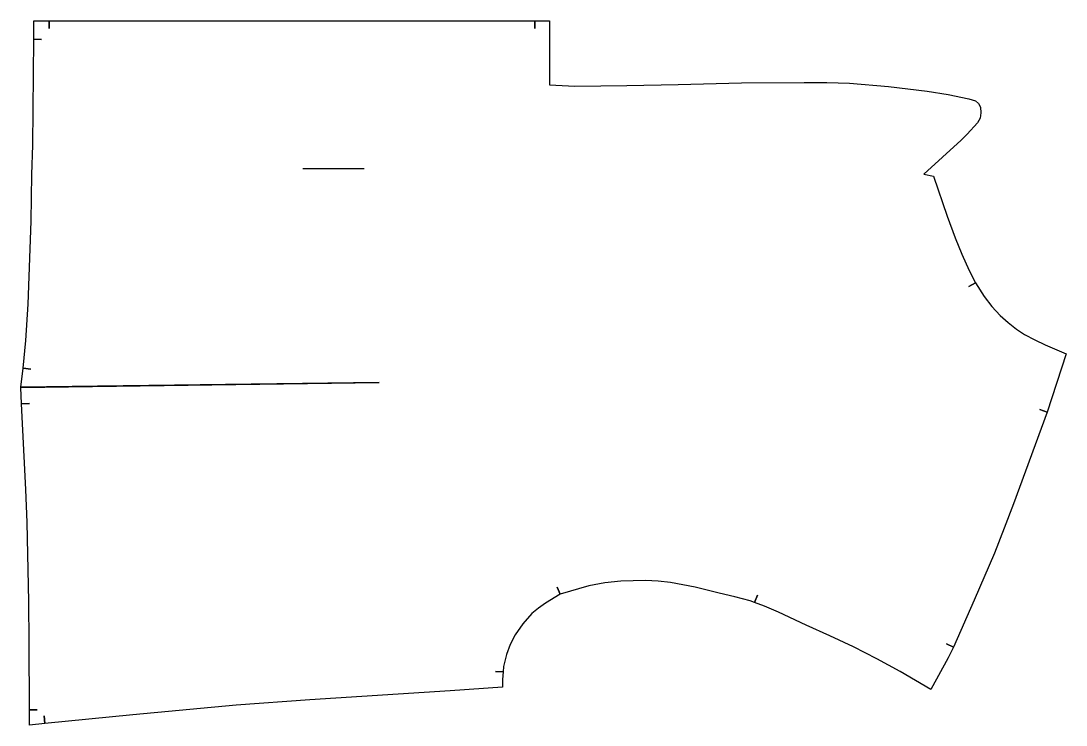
# Model space of a CAD drawing. Header units: inches. Extents: x 0 to 21.3, y 0 to 14.3.
import ezdxf

# ---------------------------------------------------------------- set-up
doc = ezdxf.new("R2010")
doc.units = ezdxf.units.IN

msp = doc.modelspace()

# ---------------------------------------------------------------- linework, layer by layer
at = {"layer": 'T001L001'}
for points in [[(21.272, 7.558), (20.888, 6.37), (20.739, 6.422), (20.888, 6.37), (20.202, 4.502), (20.01, 4.008), (19.817, 3.502), (19.403, 2.541), (18.978, 1.585), (18.836, 1.653), (18.978, 1.585), (18.869, 1.37), (18.517, 0.726), (17.896, 1.089), (17.422, 1.348), (16.942, 1.593), (16.464, 1.816), (15.985, 2.035), (15.42, 2.296), (15.134, 2.419), (14.932, 2.497), (14.988, 2.644), (14.932, 2.497), (14.844, 2.53), (14.53, 2.613), (14.212, 2.683), (13.722, 2.807), (13.221, 2.904), (12.968, 2.929), (12.715, 2.941), (12.21, 2.928), (11.884, 2.896), (11.562, 2.835), (10.976, 2.666), (10.912, 2.81), (10.976, 2.666), (10.677, 2.48), (10.533, 2.381), (10.397, 2.271), (10.212, 2.064), (10.058, 1.836), (9.959, 1.643), (9.881, 1.439), (9.823, 1.191), (9.815, 1.082), (9.658, 1.093), (9.815, 1.082), (9.804, 0.927), (9.8, 0.77), (8.739, 0.694), (5.883, 0.515), (4.378, 0.406), (2.277, 0.209), (0.488, 0.031), (0.473, 0.187), (0.488, 0.031), (0.177, 0), (0.175, 0.312), (0.333, 0.313), (0.175, 0.312), (0.166, 1.677), (0.16, 2.515), (0.128, 4.12), (0.103, 4.795), (0.064, 5.466), (0.015, 6.539), (0.172, 6.546), (0.015, 6.539), (0, 6.872), (7.294, 6.975), (0.001, 6.876), (0.043, 7.263), (0.199, 7.246), (0.043, 7.263), (0.103, 7.825), (0.148, 8.567), (0.208, 10.255), (0.224, 11.203), (0.243, 11.806), (0.26, 13.957), (0.417, 13.956), (0.26, 13.957), (0.263, 14.332), (0.575, 14.332), (0.575, 14.175), (0.575, 14.332), (6.783, 14.332), (10.457, 14.332), (10.457, 14.175), (10.457, 14.332), (10.759, 14.332), (10.759, 13.03), (11.276, 13.003), (12.33, 13.014), (13.38, 13.04), (14.663, 13.07), (15.942, 13.079), (16.405, 13.077), (16.867, 13.063), (17.658, 12.998), (18.445, 12.902), (18.872, 12.834), (19.294, 12.745), (19.429, 12.702), (19.487, 12.65), (19.533, 12.579), (19.536, 12.464), (19.524, 12.352), (19.466, 12.256), (19.261, 12.028), (19.134, 11.903), (18.378, 11.211), (18.573, 11.171), (18.854, 10.356), (19.013, 9.92), (19.151, 9.583), (19.302, 9.251), (19.431, 9.002), (19.294, 8.925), (19.431, 9.002), (19.602, 8.72), (19.758, 8.521), (19.932, 8.337), (20.093, 8.192), (20.263, 8.059), (20.343, 8.002), (20.424, 7.947), (20.635, 7.841), (20.847, 7.738), (21.272, 7.558)], [(5.739, 11.326), (6.986, 11.326)]]:
    msp.add_lwpolyline(points, dxfattribs=at)

doc.saveas('drawing.dxf')
